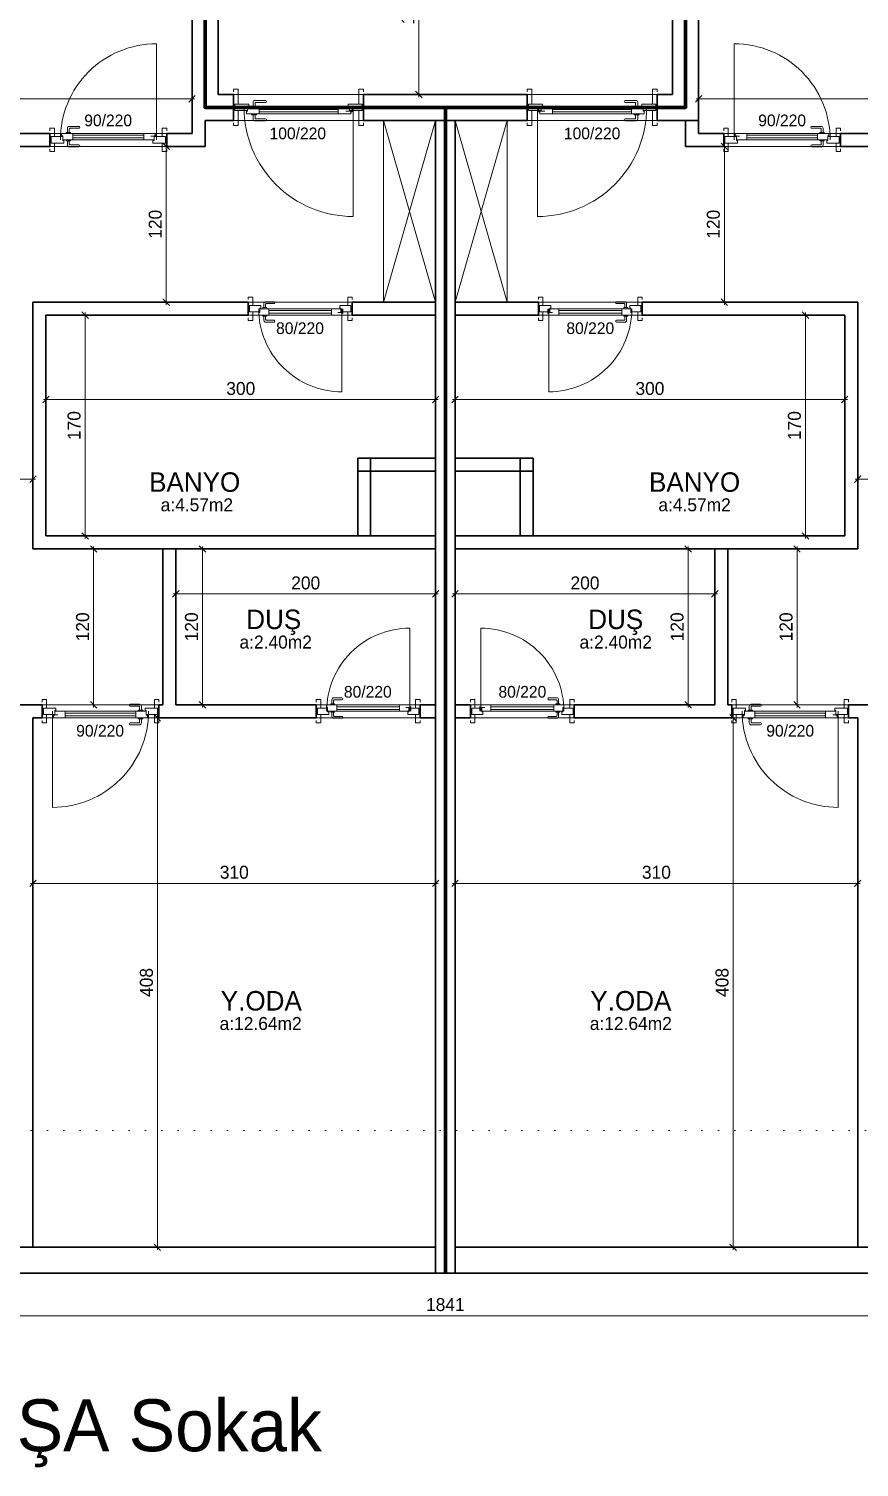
# Model space of a CAD drawing. Header units: centimetres. Extents: x 562865 to 1310255, y -148070 to 32737.
# Drawn here: x 587358 to 587997, y -14548 to -13441 of the extents above; entities that cross this region are included whole.
import ezdxf
from ezdxf.enums import TextEntityAlignment as Align

# ---------------------------------------------------------------- set-up
doc = ezdxf.new("R2010")
doc.units = ezdxf.units.CM
doc.header["$LTSCALE"] = 2.5
doc.linetypes.add('DOT', pattern=[0.25, 0, -0.25])
doc.layers.get('0').update_dxf_attribs({"color": 86})
for name, color, linetype, lineweight in [('ADAKENARI', 18, 'Continuous', 5), ('DUVAR', 4, 'Continuous', 30), ('duvar-kesim', 7, 'Continuous', 0), ('iç ölçü', 106, 'Continuous', 18), ('kapi', 9, 'Continuous', 0), ('kolon', 1, 'Continuous', 53), ('Z_YOL_ADI', 7, 'Continuous', 0)]:
    doc.layers.add(name, color=color, linetype=linetype, lineweight=lineweight)
for name, color, linetype in [('alan', 7, 'Continuous'), ('kapi-yazi', 7, 'Continuous'), ('mahal', 7, 'Continuous')]:
    doc.layers.add(name, color=color, linetype=linetype)
doc.styles.add('PINAR', font='comic.ttf')
doc.dimstyles.new('TEMİZ ÖLÇÜ', dxfattribs={"dimtxt": 10, "dimasz": 5, "dimexe": 1.8, "dimexo": 0.625, "dimgap": 3, "dimtad": 1, "dimdec": 0, "dimrnd": 0.5, "dimzin": 1, "dimdsep": 46, "dimtxsty": 'PINAR', "dimblk": 'OBLIQUE', "dimcen": 0.9, "dimdle": 2, "dimclrd": 256, "dimclre": 256, "dimclrt": 7, "dimadec": 0, "dimazin": 0, "dimtfac": 1, "dimtdec": 0, "dimtofl": 0, "dimtmove": 2, "dimatfit": 2, "dimfxl": 10, "dimfxlon": 1, "dimlwd": -1, "dimlwe": -1, "dimarcsym": 0})

# ---------------------------------------------------------------- blocks, each defined once
blk = doc.blocks.new('WRSETHSRTH')
at = {"layer": 'ADAKENARI', "color": 2, "linetype": 'DOT', "ltscale": 20}
blk.add_lwpolyline([(588489.1, -17682.2), (588489.1, -16724.5), (586868.4, -16724.5), (586868.4, -17682.2)], close=True, dxfattribs=at)
blk = doc.blocks.new('fm-door1')
at = {"linetype": 'Continuous'}
for p, q in [((0, 25), (0, -25)), ((100, 25), (0, 25)), ((80, 32), (80, 0)), ((84, 28), (128, 28)), ((90, 50), (910, 50)), ((90, 50), (90, 30)), ((100, 30), (90, 30)), ((100, 30), (100, -5)), ((100, 30), (100, -5)), ((100, 0), (900, 0)), ((190, 50), (190, 0)), ((810, 50), (810, 0)), ((910, 30), (900, 30)), ((900, 30), (900, -5)), ((900, 25), (1000, 25)), ((910, 50), (910, 30)), ((1000, 25), (1000, -25)), ((110, -25), (0, -25)), ((100, -5), (110, -5)), ((110, -5), (100, -5)), ((110, -5), (110, -25)), ((110, -25), (110, -5)), ((890, -25), (890, -5)), ((890, -5), (900, -5)), ((890, -25), (1000, -25))]:
    blk.add_line(p, q, dxfattribs=at)
at = {"color": 8, "linetype": 'Continuous'}
for p, q in [((190, 35), (810, 35)), ((190, 15), (810, 15))]:
    blk.add_line(p, q, dxfattribs=at)
at = {"linetype": 'Continuous'}
for points in [[(858, 58), (858, 89, 0.414214), (842, 104), (759, 104, 1), (759, 89), (835, 89, -0.414214), (842, 81), (842, 58)], [(858, -8), (858, -39, -0.414214), (842, -54), (759, -54, -1), (759, -39), (835, -39, 0.414214), (842, -31), (842, -8)]]:
    blk.add_lwpolyline(points, format="xyb", dxfattribs=at)
for points in [[(869, 50), (869, 58), (831, 58), (831, 50)], [(869, 0), (869, -8), (831, -8), (831, 0)]]:
    blk.add_lwpolyline(points, dxfattribs=at)
blk.add_circle((84, 32), 4.26, dxfattribs=at)
blk = doc.blocks.new('_Oblique')
at = {"color": 0, "linetype": 'ByBlock', "lineweight": -2}
blk.add_line((-0.5, -0.5), (0.5, 0.5), dxfattribs=at)
blk = doc.blocks.new('*D867')
at = {"layer": 'Defpoints', "color": 0}
for p in [(587873.8, -13467.1), (588474.1, -13467.1), (587873.8, -13494.7)]:
    blk.add_point(p, dxfattribs=at)
at = {"layer": 'iç ölçü'}
for p, q in [((587873.8, -13484.7), (587873.8, -13496.5)), ((588474.1, -13484.7), (588474.1, -13496.5)), ((588476.1, -13494.7), (587871.8, -13494.7))]:
    blk.add_line(p, q, dxfattribs=at)
at = {"layer": 'iç ölçü', "linetype": 'ByBlock', "xscale": 5, "yscale": 5, "zscale": 5, "rotation": 180}
blk.add_blockref('_Oblique', (587873.8, -13494.7), dxfattribs=at)
at = {"layer": 'iç ölçü', "linetype": 'ByBlock', "xscale": 5, "yscale": 5, "zscale": 5}
blk.add_blockref('_Oblique', (588474.1, -13494.7), dxfattribs=at)
at = {"layer": 'iç ölçü', "color": 7, "insert": (588173.9, -13486.2), "char_height": 10, "attachment_point": 5, "style": 'PINAR'}
blk.add_mtext('601', dxfattribs=at)
blk = doc.blocks.new('*D868')
at = {"layer": 'Defpoints', "color": 0}
for p in [(587941.1, -13841.3), (587941.1, -13961.3), (587949.6, -13961.3)]:
    blk.add_point(p, dxfattribs=at)
at = {"layer": 'iç ölçü'}
for p, q in [((587941.7, -13841.3), (587951.4, -13841.3)), ((587949.6, -13839.3), (587949.6, -13963.3)), ((587941.7, -13961.3), (587951.4, -13961.3))]:
    blk.add_line(p, q, dxfattribs=at)
at = {"layer": 'iç ölçü', "linetype": 'ByBlock', "xscale": 5, "yscale": 5, "zscale": 5}
for p, rotation in [((587949.6, -13841.3), 90), ((587949.6, -13961.3), 270)]:
    blk.add_blockref('_Oblique', p, dxfattribs=dict(at, rotation=rotation))
at = {"layer": 'iç ölçü', "color": 7, "insert": (587941.2, -13901.3), "char_height": 10, "attachment_point": 5, "rotation": 90, "style": 'PINAR'}
blk.add_mtext('120', dxfattribs=at)
blk = doc.blocks.new('*D869')
at = {"layer": 'Defpoints', "color": 0}
for p in [(588116.3, -13787.6), (587996.3, -13808.8), (588116.3, -13808.8)]:
    blk.add_point(p, dxfattribs=at)
at = {"layer": 'iç ölçü'}
for p, q in [((587994.3, -13787.6), (588118.3, -13787.6)), ((587996.3, -13797.6), (587996.3, -13785.8)), ((588116.3, -13797.6), (588116.3, -13785.8))]:
    blk.add_line(p, q, dxfattribs=at)
at = {"layer": 'iç ölçü', "linetype": 'ByBlock', "xscale": 5, "yscale": 5, "zscale": 5, "rotation": 180}
blk.add_blockref('_Oblique', (587996.3, -13787.6), dxfattribs=at)
at = {"layer": 'iç ölçü', "linetype": 'ByBlock', "xscale": 5, "yscale": 5, "zscale": 5}
blk.add_blockref('_Oblique', (588116.3, -13787.6), dxfattribs=at)
at = {"layer": 'iç ölçü', "color": 7, "insert": (588056.3, -13779.2), "char_height": 10, "attachment_point": 5, "style": 'PINAR'}
blk.add_mtext('120', dxfattribs=at)
blk = doc.blocks.new('*D877')
at = {"layer": 'Defpoints', "color": 0}
for p in [(587878.4, -13531.3), (587878.4, -13651.3), (587893.6, -13651.3)]:
    blk.add_point(p, dxfattribs=at)
at = {"layer": 'iç ölçü'}
for p, q in [((587883.6, -13531.3), (587895.4, -13531.3)), ((587893.6, -13529.3), (587893.6, -13653.3)), ((587883.6, -13651.3), (587895.4, -13651.3))]:
    blk.add_line(p, q, dxfattribs=at)
at = {"layer": 'iç ölçü', "linetype": 'ByBlock', "xscale": 5, "yscale": 5, "zscale": 5}
for p, rotation in [((587893.6, -13531.3), 90), ((587893.6, -13651.3), 270)]:
    blk.add_blockref('_Oblique', p, dxfattribs=dict(at, rotation=rotation))
at = {"layer": 'iç ölçü', "color": 7, "insert": (587885.2, -13591.3), "char_height": 10, "attachment_point": 5, "rotation": 90, "style": 'PINAR'}
blk.add_mtext('120', dxfattribs=at)
blk = doc.blocks.new('*D878')
at = {"layer": 'Defpoints', "color": 0}
for p in [(587942.5, -13661.3), (587942.5, -13831.3), (587956.1, -13831.3)]:
    blk.add_point(p, dxfattribs=at)
at = {"layer": 'iç ölçü'}
for p, q in [((587946.1, -13661.3), (587957.9, -13661.3)), ((587956.1, -13659.3), (587956.1, -13833.3)), ((587946.1, -13831.3), (587957.9, -13831.3))]:
    blk.add_line(p, q, dxfattribs=at)
at = {"layer": 'iç ölçü', "linetype": 'ByBlock', "xscale": 5, "yscale": 5, "zscale": 5}
for p, rotation in [((587956.1, -13661.3), 90), ((587956.1, -13831.3), 270)]:
    blk.add_blockref('_Oblique', p, dxfattribs=dict(at, rotation=rotation))
at = {"layer": 'iç ölçü', "color": 7, "insert": (587947.6, -13746.3), "char_height": 10, "attachment_point": 5, "rotation": 90, "style": 'PINAR'}
blk.add_mtext('170', dxfattribs=at)
blk = doc.blocks.new('*D879')
at = {"layer": 'Defpoints', "color": 0}
for p in [(587686.3, -13726.2), (587686.3, -13731), (587986.3, -13731)]:
    blk.add_point(p, dxfattribs=at)
at = {"layer": 'iç ölçü'}
for p, q in [((587988.3, -13726.2), (587684.3, -13726.2)), ((587686.3, -13730.4), (587686.3, -13724.4)), ((587986.3, -13730.4), (587986.3, -13724.4))]:
    blk.add_line(p, q, dxfattribs=at)
at = {"layer": 'iç ölçü', "linetype": 'ByBlock', "xscale": 5, "yscale": 5, "zscale": 5, "rotation": 180}
blk.add_blockref('_Oblique', (587686.3, -13726.2), dxfattribs=at)
at = {"layer": 'iç ölçü', "linetype": 'ByBlock', "xscale": 5, "yscale": 5, "zscale": 5}
blk.add_blockref('_Oblique', (587986.3, -13726.2), dxfattribs=at)
at = {"layer": 'iç ölçü', "color": 7, "insert": (587836.3, -13717.8), "char_height": 10, "attachment_point": 5, "style": 'PINAR'}
blk.add_mtext('300', dxfattribs=at)
blk = doc.blocks.new('*D880')
at = {"layer": 'Defpoints', "color": 0}
for p in [(587859.2, -13841.3), (587859.2, -13961.3), (587865.7, -13961.3)]:
    blk.add_point(p, dxfattribs=at)
at = {"layer": 'iç ölçü'}
for p, q in [((587859.8, -13841.3), (587867.5, -13841.3)), ((587865.7, -13839.3), (587865.7, -13963.3)), ((587859.8, -13961.3), (587867.5, -13961.3))]:
    blk.add_line(p, q, dxfattribs=at)
at = {"layer": 'iç ölçü', "linetype": 'ByBlock', "xscale": 5, "yscale": 5, "zscale": 5}
for p, rotation in [((587865.7, -13841.3), 90), ((587865.7, -13961.3), 270)]:
    blk.add_blockref('_Oblique', p, dxfattribs=dict(at, rotation=rotation))
at = {"layer": 'iç ölçü', "color": 7, "insert": (587857.3, -13901.3), "char_height": 10, "attachment_point": 5, "rotation": 90, "style": 'PINAR'}
blk.add_mtext('120', dxfattribs=at)
blk = doc.blocks.new('*D881')
at = {"layer": 'Defpoints', "color": 0}
for p in [(587686.3, -13875.9), (587686.3, -13909.6), (587886.3, -13909.6)]:
    blk.add_point(p, dxfattribs=at)
at = {"layer": 'iç ölçü'}
for p, q in [((587888.3, -13875.9), (587684.3, -13875.9)), ((587686.3, -13885.9), (587686.3, -13874.1)), ((587886.3, -13885.9), (587886.3, -13874.1))]:
    blk.add_line(p, q, dxfattribs=at)
at = {"layer": 'iç ölçü', "linetype": 'ByBlock', "xscale": 5, "yscale": 5, "zscale": 5, "rotation": 180}
blk.add_blockref('_Oblique', (587686.3, -13875.9), dxfattribs=at)
at = {"layer": 'iç ölçü', "linetype": 'ByBlock', "xscale": 5, "yscale": 5, "zscale": 5}
blk.add_blockref('_Oblique', (587886.3, -13875.9), dxfattribs=at)
at = {"layer": 'iç ölçü', "color": 7, "insert": (587786.3, -13867.5), "char_height": 10, "attachment_point": 5, "style": 'PINAR'}
blk.add_mtext('200', dxfattribs=at)
blk = doc.blocks.new('*D882')
at = {"layer": 'Defpoints', "color": 0}
for p in [(587826.8, -13971.3), (587826.8, -14379), (587900.4, -14379)]:
    blk.add_point(p, dxfattribs=at)
at = {"layer": 'iç ölçü'}
for p, q in [((587890.4, -13971.3), (587902.2, -13971.3)), ((587900.4, -13969.3), (587900.4, -14381)), ((587890.4, -14379), (587902.2, -14379))]:
    blk.add_line(p, q, dxfattribs=at)
at = {"layer": 'iç ölçü', "linetype": 'ByBlock', "xscale": 5, "yscale": 5, "zscale": 5}
for p, rotation in [((587900.4, -13971.3), 90), ((587900.4, -14379), 270)]:
    blk.add_blockref('_Oblique', p, dxfattribs=dict(at, rotation=rotation))
at = {"layer": 'iç ölçü', "color": 7, "insert": (587891.9, -14175.1), "char_height": 10, "attachment_point": 5, "rotation": 90, "style": 'PINAR'}
blk.add_mtext('408', dxfattribs=at)
blk = doc.blocks.new('*D883')
at = {"layer": 'Defpoints', "color": 0}
for p in [(587686.3, -14098.8), (587686.3, -14197.3), (587996.3, -14197.3)]:
    blk.add_point(p, dxfattribs=at)
at = {"layer": 'iç ölçü'}
for p, q in [((587998.3, -14098.8), (587684.3, -14098.8)), ((587686.3, -14108.8), (587686.3, -14097)), ((587996.3, -14108.8), (587996.3, -14097))]:
    blk.add_line(p, q, dxfattribs=at)
at = {"layer": 'iç ölçü', "linetype": 'ByBlock', "xscale": 5, "yscale": 5, "zscale": 5, "rotation": 180}
blk.add_blockref('_Oblique', (587686.3, -14098.8), dxfattribs=at)
at = {"layer": 'iç ölçü', "linetype": 'ByBlock', "xscale": 5, "yscale": 5, "zscale": 5}
blk.add_blockref('_Oblique', (587996.3, -14098.8), dxfattribs=at)
at = {"layer": 'iç ölçü', "color": 7, "insert": (587841.3, -14090.3), "char_height": 10, "attachment_point": 5, "style": 'PINAR'}
blk.add_mtext('310', dxfattribs=at)
blk = doc.blocks.new('*D906')
at = {"layer": 'Defpoints', "color": 0}
for p in [(586883.4, -13467.1), (587483.8, -13467.1), (587483.8, -13494.7)]:
    blk.add_point(p, dxfattribs=at)
at = {"layer": 'iç ölçü'}
for p, q in [((586883.4, -13484.7), (586883.4, -13496.5)), ((587483.8, -13484.7), (587483.8, -13496.5)), ((586881.4, -13494.7), (587485.8, -13494.7))]:
    blk.add_line(p, q, dxfattribs=at)
at = {"layer": 'iç ölçü', "linetype": 'ByBlock', "xscale": 5, "yscale": 5, "zscale": 5, "rotation": 180}
blk.add_blockref('_Oblique', (586883.4, -13494.7), dxfattribs=at)
at = {"layer": 'iç ölçü', "linetype": 'ByBlock', "xscale": 5, "yscale": 5, "zscale": 5}
blk.add_blockref('_Oblique', (587483.8, -13494.7), dxfattribs=at)
at = {"layer": 'iç ölçü', "color": 7, "insert": (587183.6, -13486.2), "char_height": 10, "attachment_point": 5, "style": 'PINAR'}
blk.add_mtext('601', dxfattribs=at)
blk = doc.blocks.new('*D907')
at = {"layer": 'Defpoints', "color": 0}
for p in [(587416.4, -13841.3), (587408, -13961.3), (587416.4, -13961.3)]:
    blk.add_point(p, dxfattribs=at)
at = {"layer": 'iç ölçü'}
for p, q in [((587415.8, -13841.3), (587406.2, -13841.3)), ((587408, -13839.3), (587408, -13963.3)), ((587415.8, -13961.3), (587406.2, -13961.3))]:
    blk.add_line(p, q, dxfattribs=at)
at = {"layer": 'iç ölçü', "linetype": 'ByBlock', "xscale": 5, "yscale": 5, "zscale": 5}
for p, rotation in [((587408, -13841.3), 90), ((587408, -13961.3), 270)]:
    blk.add_blockref('_Oblique', p, dxfattribs=dict(at, rotation=rotation))
at = {"layer": 'iç ölçü', "color": 7, "insert": (587399.6, -13901.3), "char_height": 10, "attachment_point": 5, "rotation": 90, "style": 'PINAR'}
blk.add_mtext('120', dxfattribs=at)
blk = doc.blocks.new('*D908')
at = {"layer": 'Defpoints', "color": 0}
for p in [(587241.3, -13787.6), (587241.3, -13808.8), (587361.3, -13808.8)]:
    blk.add_point(p, dxfattribs=at)
at = {"layer": 'iç ölçü'}
for p, q in [((587363.3, -13787.6), (587239.3, -13787.6)), ((587241.3, -13797.6), (587241.3, -13785.8)), ((587361.3, -13797.6), (587361.3, -13785.8))]:
    blk.add_line(p, q, dxfattribs=at)
at = {"layer": 'iç ölçü', "linetype": 'ByBlock', "xscale": 5, "yscale": 5, "zscale": 5, "rotation": 180}
blk.add_blockref('_Oblique', (587241.3, -13787.6), dxfattribs=at)
at = {"layer": 'iç ölçü', "linetype": 'ByBlock', "xscale": 5, "yscale": 5, "zscale": 5}
blk.add_blockref('_Oblique', (587361.3, -13787.6), dxfattribs=at)
at = {"layer": 'iç ölçü', "color": 7, "insert": (587301.3, -13779.2), "char_height": 10, "attachment_point": 5, "style": 'PINAR'}
blk.add_mtext('120', dxfattribs=at)
blk = doc.blocks.new('*D893')
at = {"layer": 'Defpoints', "color": 0}
for p in [(587479.1, -13531.3), (587463.9, -13651.3), (587479.1, -13651.3)]:
    blk.add_point(p, dxfattribs=at)
at = {"layer": 'iç ölçü'}
for p, q in [((587473.9, -13531.3), (587462.1, -13531.3)), ((587463.9, -13529.3), (587463.9, -13653.3)), ((587473.9, -13651.3), (587462.1, -13651.3))]:
    blk.add_line(p, q, dxfattribs=at)
at = {"layer": 'iç ölçü', "linetype": 'ByBlock', "xscale": 5, "yscale": 5, "zscale": 5}
for p, rotation in [((587463.9, -13531.3), 90), ((587463.9, -13651.3), 270)]:
    blk.add_blockref('_Oblique', p, dxfattribs=dict(at, rotation=rotation))
at = {"layer": 'iç ölçü', "color": 7, "insert": (587455.5, -13591.3), "char_height": 10, "attachment_point": 5, "rotation": 90, "style": 'PINAR'}
blk.add_mtext('120', dxfattribs=at)
blk = doc.blocks.new('*D894')
at = {"layer": 'Defpoints', "color": 0}
for p in [(587415.1, -13661.3), (587401.5, -13831.3), (587415.1, -13831.3)]:
    blk.add_point(p, dxfattribs=at)
at = {"layer": 'iç ölçü'}
for p, q in [((587411.5, -13661.3), (587399.7, -13661.3)), ((587401.5, -13659.3), (587401.5, -13833.3)), ((587411.5, -13831.3), (587399.7, -13831.3))]:
    blk.add_line(p, q, dxfattribs=at)
at = {"layer": 'iç ölçü', "linetype": 'ByBlock', "xscale": 5, "yscale": 5, "zscale": 5}
for p, rotation in [((587401.5, -13661.3), 90), ((587401.5, -13831.3), 270)]:
    blk.add_blockref('_Oblique', p, dxfattribs=dict(at, rotation=rotation))
at = {"layer": 'iç ölçü', "color": 7, "insert": (587393, -13746.3), "char_height": 10, "attachment_point": 5, "rotation": 90, "style": 'PINAR'}
blk.add_mtext('170', dxfattribs=at)
blk = doc.blocks.new('*D895')
at = {"layer": 'Defpoints', "color": 0}
for p in [(587371.3, -13731), (587671.3, -13726.2), (587671.3, -13731)]:
    blk.add_point(p, dxfattribs=at)
at = {"layer": 'iç ölçü'}
for p, q in [((587369.3, -13726.2), (587673.3, -13726.2)), ((587371.3, -13730.4), (587371.3, -13724.4)), ((587671.3, -13730.4), (587671.3, -13724.4))]:
    blk.add_line(p, q, dxfattribs=at)
at = {"layer": 'iç ölçü', "linetype": 'ByBlock', "xscale": 5, "yscale": 5, "zscale": 5, "rotation": 180}
blk.add_blockref('_Oblique', (587371.3, -13726.2), dxfattribs=at)
at = {"layer": 'iç ölçü', "linetype": 'ByBlock', "xscale": 5, "yscale": 5, "zscale": 5}
blk.add_blockref('_Oblique', (587671.3, -13726.2), dxfattribs=at)
at = {"layer": 'iç ölçü', "color": 7, "insert": (587521.3, -13717.8), "char_height": 10, "attachment_point": 5, "style": 'PINAR'}
blk.add_mtext('300', dxfattribs=at)
blk = doc.blocks.new('*D896')
at = {"layer": 'Defpoints', "color": 0}
for p in [(587498.3, -13841.3), (587491.8, -13961.3), (587498.3, -13961.3)]:
    blk.add_point(p, dxfattribs=at)
at = {"layer": 'iç ölçü'}
for p, q in [((587497.7, -13841.3), (587490, -13841.3)), ((587491.8, -13839.3), (587491.8, -13963.3)), ((587497.7, -13961.3), (587490, -13961.3))]:
    blk.add_line(p, q, dxfattribs=at)
at = {"layer": 'iç ölçü', "linetype": 'ByBlock', "xscale": 5, "yscale": 5, "zscale": 5}
for p, rotation in [((587491.8, -13841.3), 90), ((587491.8, -13961.3), 270)]:
    blk.add_blockref('_Oblique', p, dxfattribs=dict(at, rotation=rotation))
at = {"layer": 'iç ölçü', "color": 7, "insert": (587483.4, -13901.3), "char_height": 10, "attachment_point": 5, "rotation": 90, "style": 'PINAR'}
blk.add_mtext('120', dxfattribs=at)
blk = doc.blocks.new('*D897')
at = {"layer": 'Defpoints', "color": 0}
for p in [(587671.3, -13875.9), (587471.3, -13909.6), (587671.3, -13909.6)]:
    blk.add_point(p, dxfattribs=at)
at = {"layer": 'iç ölçü'}
for p, q in [((587469.3, -13875.9), (587673.3, -13875.9)), ((587471.3, -13885.9), (587471.3, -13874.1)), ((587671.3, -13885.9), (587671.3, -13874.1))]:
    blk.add_line(p, q, dxfattribs=at)
at = {"layer": 'iç ölçü', "linetype": 'ByBlock', "xscale": 5, "yscale": 5, "zscale": 5, "rotation": 180}
blk.add_blockref('_Oblique', (587471.3, -13875.9), dxfattribs=at)
at = {"layer": 'iç ölçü', "linetype": 'ByBlock', "xscale": 5, "yscale": 5, "zscale": 5}
blk.add_blockref('_Oblique', (587671.3, -13875.9), dxfattribs=at)
at = {"layer": 'iç ölçü', "color": 7, "insert": (587571.3, -13867.5), "char_height": 10, "attachment_point": 5, "style": 'PINAR'}
blk.add_mtext('200', dxfattribs=at)
blk = doc.blocks.new('*D898')
at = {"layer": 'Defpoints', "color": 0}
for p in [(587530.7, -13971.3), (587457.1, -14379), (587530.7, -14379)]:
    blk.add_point(p, dxfattribs=at)
at = {"layer": 'iç ölçü'}
for p, q in [((587467.1, -13971.3), (587455.3, -13971.3)), ((587457.1, -13969.3), (587457.1, -14381)), ((587467.1, -14379), (587455.3, -14379))]:
    blk.add_line(p, q, dxfattribs=at)
at = {"layer": 'iç ölçü', "linetype": 'ByBlock', "xscale": 5, "yscale": 5, "zscale": 5}
for p, rotation in [((587457.1, -13971.3), 90), ((587457.1, -14379), 270)]:
    blk.add_blockref('_Oblique', p, dxfattribs=dict(at, rotation=rotation))
at = {"layer": 'iç ölçü', "color": 7, "insert": (587448.7, -14175.1), "char_height": 10, "attachment_point": 5, "rotation": 90, "style": 'PINAR'}
blk.add_mtext('408', dxfattribs=at)
blk = doc.blocks.new('*D899')
at = {"layer": 'Defpoints', "color": 0}
for p in [(587671.3, -14098.8), (587361.3, -14197.3), (587671.3, -14197.3)]:
    blk.add_point(p, dxfattribs=at)
at = {"layer": 'iç ölçü'}
for p, q in [((587359.3, -14098.8), (587673.3, -14098.8)), ((587361.3, -14108.8), (587361.3, -14097)), ((587671.3, -14108.8), (587671.3, -14097))]:
    blk.add_line(p, q, dxfattribs=at)
at = {"layer": 'iç ölçü', "linetype": 'ByBlock', "xscale": 5, "yscale": 5, "zscale": 5, "rotation": 180}
blk.add_blockref('_Oblique', (587361.3, -14098.8), dxfattribs=at)
at = {"layer": 'iç ölçü', "linetype": 'ByBlock', "xscale": 5, "yscale": 5, "zscale": 5}
blk.add_blockref('_Oblique', (587671.3, -14098.8), dxfattribs=at)
at = {"layer": 'iç ölçü', "color": 7, "insert": (587516.3, -14090.3), "char_height": 10, "attachment_point": 5, "style": 'PINAR'}
blk.add_mtext('310', dxfattribs=at)
blk = doc.blocks.new('*D930')
at = {"layer": 'Defpoints', "color": 0}
for p in [(587634.9, -13361.3), (587634.9, -13491.3), (587658.4, -13491.3)]:
    blk.add_point(p, dxfattribs=at)
at = {"layer": 'iç ölçü'}
for p, q in [((587648.4, -13361.3), (587660.2, -13361.3)), ((587658.4, -13359.3), (587658.4, -13493.3)), ((587648.4, -13491.3), (587660.2, -13491.3))]:
    blk.add_line(p, q, dxfattribs=at)
at = {"layer": 'iç ölçü', "linetype": 'ByBlock', "xscale": 5, "yscale": 5, "zscale": 5}
for p, rotation in [((587658.4, -13361.3), 90), ((587658.4, -13491.3), 270)]:
    blk.add_blockref('_Oblique', p, dxfattribs=dict(at, rotation=rotation))
at = {"layer": 'iç ölçü', "color": 7, "insert": (587650, -13426.3), "char_height": 10, "attachment_point": 5, "rotation": 90, "style": 'PINAR'}
blk.add_mtext('130', dxfattribs=at)
blk = doc.blocks.new('*D938')
at = {"layer": 'Defpoints', "color": 0}
for p in [(586758.4, -14399), (588599.1, -14399), (586758.4, -14431.7)]:
    blk.add_point(p, dxfattribs=at)
at = {"layer": 'iç ölçü'}
for p, q in [((588601.1, -14431.7), (586756.4, -14431.7)), ((586758.4, -14421.7), (586758.4, -14433.5)), ((588599.1, -14421.7), (588599.1, -14433.5))]:
    blk.add_line(p, q, dxfattribs=at)
at = {"layer": 'iç ölçü', "linetype": 'ByBlock', "xscale": 5, "yscale": 5, "zscale": 5, "rotation": 180}
blk.add_blockref('_Oblique', (586758.4, -14431.7), dxfattribs=at)
at = {"layer": 'iç ölçü', "linetype": 'ByBlock', "xscale": 5, "yscale": 5, "zscale": 5}
blk.add_blockref('_Oblique', (588599.1, -14431.7), dxfattribs=at)
at = {"layer": 'iç ölçü', "color": 7, "lineweight": 120, "insert": (587678.8, -14423.2), "char_height": 10, "attachment_point": 5, "style": 'PINAR'}
blk.add_mtext('1841', dxfattribs=at)

msp = doc.modelspace()

# ---------------------------------------------------------------- linework, layer by layer
at = {"layer": 'DUVAR'}
for p, q in [((587873.8, -13323.3), (587873.8, -13511.3)), ((587483.8, -13361.3), (587483.8, -13511.3)), ((587503.8, -13361.3), (587503.8, -13491.3)), ((587853.8, -13420.3), (587853.8, -13491.3)), ((587503.8, -13491.3), (587515.8, -13491.3)), ((587515.8, -13491.3), (587503.8, -13491.3)), ((587515.8, -13491.3), (587515.8, -13511.3)), ((587741.8, -13491.3), (587615.8, -13491.3)), ((587615.8, -13491.3), (587615.8, -13511.3)), ((587741.8, -13491.3), (587741.8, -13511.3)), ((587853.8, -13491.3), (587841.8, -13491.3)), ((587841.8, -13491.3), (587841.8, -13511.3)), ((587483.8, -13511.3), (587483.8, -13521.3)), ((587493.8, -13511.3), (587515.8, -13511.3)), ((587493.8, -13511.3), (587493.8, -13531.3)), ((587515.8, -13511.3), (587493.8, -13511.3)), ((587741.8, -13511.3), (587615.8, -13511.3)), ((587671.3, -14399), (587671.3, -13511.3)), ((587671.3, -14399), (587671.3, -13511.3)), ((587686.3, -14399), (587686.3, -13511.3)), ((587686.3, -14399), (587686.3, -13511.3)), ((587873.8, -13511.3), (587841.8, -13511.3)), ((587863.8, -13511.3), (587863.8, -13531.3)), ((587873.8, -13511.3), (587873.8, -13521.3)), ((587374.4, -13521.3), (586883.4, -13521.3)), ((587374.4, -13531.3), (587374.4, -13521.3)), ((587483.8, -13521.3), (587464.4, -13521.3)), ((587464.4, -13531.3), (587464.4, -13521.3)), ((587873.8, -13521.3), (587893.1, -13521.3)), ((587893.1, -13531.3), (587893.1, -13521.3)), ((587983.1, -13521.3), (588474.1, -13521.3)), ((587983.1, -13531.3), (587983.1, -13521.3)), ((587374.4, -13531.3), (586862.7, -13531.3)), ((587493.8, -13531.3), (587464.4, -13531.3)), ((587863.8, -13531.3), (587893.1, -13531.3)), ((587983.1, -13531.3), (588494.9, -13531.3)), ((587361.3, -13651.3), (587527.1, -13651.3)), ((587361.3, -13651.3), (587361.3, -13841.3)), ((587527.1, -13651.3), (587527.1, -13661.3)), ((587607.1, -13651.3), (587671.3, -13651.3)), ((587607.1, -13651.3), (587607.1, -13661.3)), ((587750.4, -13651.3), (587686.3, -13651.3)), ((587750.4, -13651.3), (587750.4, -13661.3)), ((587996.3, -13651.3), (587830.4, -13651.3)), ((587830.4, -13651.3), (587830.4, -13661.3)), ((587996.3, -13651.3), (587996.3, -13841.3)), ((587371.3, -13661.3), (587527.1, -13661.3)), ((587371.3, -13661.3), (587371.3, -13831.3)), ((587607.1, -13661.3), (587671.3, -13661.3)), ((587750.4, -13661.3), (587686.3, -13661.3)), ((587986.3, -13661.3), (587830.4, -13661.3)), ((587986.3, -13661.3), (587986.3, -13831.3)), ((587611.3, -13831.3), (587611.3, -13771.3)), ((587671.3, -13771.3), (587611.3, -13771.3)), ((587621.3, -13831.3), (587621.3, -13771.3)), ((587686.3, -13771.3), (587746.3, -13771.3)), ((587736.3, -13831.3), (587736.3, -13771.3)), ((587746.3, -13831.3), (587746.3, -13771.3)), ((587671.3, -13781.3), (587611.3, -13781.3)), ((587686.3, -13781.3), (587746.3, -13781.3)), ((587671.3, -13831.3), (587371.3, -13831.3)), ((587686.3, -13831.3), (587986.3, -13831.3)), ((587671.3, -13841.3), (587361.3, -13841.3)), ((587461.3, -13961.3), (587461.3, -13841.3)), ((587471.3, -13961.3), (587471.3, -13841.3)), ((587686.3, -13841.3), (587996.3, -13841.3)), ((587886.3, -13961.3), (587886.3, -13841.3)), ((587896.3, -13961.3), (587896.3, -13841.3)), ((587344.6, -13961.3), (587368.3, -13961.3)), ((587368.3, -13961.3), (587368.3, -13971.3)), ((587458.3, -13961.3), (587461.3, -13961.3)), ((587458.3, -13961.3), (587458.3, -13971.3)), ((587471.3, -13961.3), (587579.4, -13961.3)), ((587579.4, -13971.3), (587579.4, -13961.3)), ((587659.4, -13961.3), (587671.3, -13961.3)), ((587659.4, -13971.3), (587659.4, -13961.3)), ((587698.1, -13961.3), (587686.3, -13961.3)), ((587698.1, -13971.3), (587698.1, -13961.3)), ((587778.1, -13971.3), (587778.1, -13961.3)), ((587886.3, -13961.3), (587778.1, -13961.3)), ((587899.3, -13961.3), (587896.3, -13961.3)), ((587899.3, -13961.3), (587899.3, -13971.3)), ((588013, -13961.3), (587989.3, -13961.3)), ((587989.3, -13961.3), (587989.3, -13971.3)), ((587361.3, -13971.3), (587368.3, -13971.3)), ((587361.3, -14379), (587361.3, -13971.3)), ((587458.3, -13971.3), (587579.4, -13971.3)), ((587659.4, -13971.3), (587671.3, -13971.3)), ((587698.1, -13971.3), (587686.3, -13971.3)), ((587899.3, -13971.3), (587778.1, -13971.3)), ((587996.3, -13971.3), (587989.3, -13971.3)), ((587996.3, -14379), (587996.3, -13971.3)), ((586928.4, -14379), (587671.3, -14379)), ((587671.3, -14379), (586928.4, -14379)), ((587686.3, -14379), (588444.1, -14379)), ((586758.4, -14399), (588599.1, -14399))]:
    msp.add_line(p, q, dxfattribs=at)
at = {"layer": 'duvar-kesim'}
for p, q in [((587615.8, -13491.3), (587515.8, -13491.3)), ((587741.8, -13491.3), (587841.8, -13491.3)), ((587615.8, -13511.3), (587515.8, -13511.3)), ((587741.8, -13511.3), (587841.8, -13511.3)), ((587464.4, -13521.3), (587374.4, -13521.3)), ((587893.1, -13521.3), (587983.1, -13521.3)), ((587464.4, -13531.3), (587374.4, -13531.3)), ((587893.1, -13531.3), (587983.1, -13531.3)), ((587607.1, -13651.3), (587527.1, -13651.3)), ((587750.4, -13651.3), (587830.4, -13651.3)), ((587607.1, -13661.3), (587527.1, -13661.3)), ((587750.4, -13661.3), (587830.4, -13661.3)), ((587368.3, -13961.3), (587458.3, -13961.3)), ((587659.4, -13961.3), (587579.4, -13961.3)), ((587698.1, -13961.3), (587778.1, -13961.3)), ((587989.3, -13961.3), (587899.3, -13961.3)), ((587368.3, -13971.3), (587458.3, -13971.3)), ((587659.4, -13971.3), (587579.4, -13971.3)), ((587698.1, -13971.3), (587778.1, -13971.3)), ((587989.3, -13971.3), (587899.3, -13971.3))]:
    msp.add_line(p, q, dxfattribs=at)
at = {"layer": 'iç ölçü'}
for p, q in [((587631.3, -13651.3), (587631.3, -13511.3)), ((587631.3, -13651.3), (587671.3, -13511.3)), ((587631.3, -13511.3), (587671.3, -13651.3)), ((587726.3, -13651.3), (587686.3, -13511.3)), ((587726.3, -13511.3), (587686.3, -13651.3)), ((587726.3, -13651.3), (587726.3, -13511.3))]:
    msp.add_line(p, q, dxfattribs=at)
at = {"layer": 'kapi'}
for points in [[(587456.4, -13526.3), (587456.4, -13452.3, 0.414214), (587382.4, -13526.3, 0.414214)], [(587901.1, -13526.3), (587901.1, -13452.3, -0.414214), (587975.1, -13526.3, -0.414214)], [(587607.8, -13501.3), (587607.8, -13585.3, -0.414214), (587523.8, -13501.3, -0.414214)], [(587749.8, -13501.3), (587749.8, -13585.3, 0.414214), (587833.8, -13501.3, 0.414214)], [(587599.1, -13656.3), (587599.1, -13720.3, -0.414214), (587535.1, -13656.3, -0.414214)], [(587758.4, -13656.3), (587758.4, -13720.3, 0.414214), (587822.4, -13656.3, 0.414214)], [(587651.4, -13966.3), (587651.4, -13902.3, 0.414214), (587587.4, -13966.3, 0.414214)], [(587706.1, -13966.3), (587706.1, -13902.3, -0.414214), (587770.1, -13966.3, -0.414214)], [(587376.3, -13966.3), (587376.3, -14040.3, 0.414214), (587450.3, -13966.3, 0.414214)], [(587981.3, -13966.3), (587981.3, -14040.3, -0.414214), (587907.3, -13966.3, -0.414214)]]:
    msp.add_lwpolyline(points, format="xyb", dxfattribs=at)
for points in [[(587515.8, -13489.3), (587515.8, -13487.3), (587519.3, -13487.3), (587519.3, -13498.8)], [(587615.8, -13489.3), (587615.8, -13487.3), (587612.3, -13487.3), (587612.3, -13498.8)], [(587741.8, -13489.3), (587741.8, -13487.3), (587745.3, -13487.3), (587745.3, -13498.8)], [(587841.8, -13489.3), (587841.8, -13487.3), (587838.3, -13487.3), (587838.3, -13498.8)], [(587515.8, -13513.3), (587515.8, -13515.3), (587519.3, -13515.3), (587519.3, -13503.8)], [(587615.8, -13513.3), (587615.8, -13515.3), (587612.3, -13515.3), (587612.3, -13503.8)], [(587741.8, -13513.3), (587741.8, -13515.3), (587745.3, -13515.3), (587745.3, -13503.8)], [(587841.8, -13513.3), (587841.8, -13515.3), (587838.3, -13515.3), (587838.3, -13503.8)], [(587374.4, -13519.3), (587374.4, -13517.3), (587377.9, -13517.3), (587377.9, -13523.8)], [(587464.4, -13519.3), (587464.4, -13517.3), (587460.9, -13517.3), (587460.9, -13523.8)], [(587893.1, -13519.3), (587893.1, -13517.3), (587896.6, -13517.3), (587896.6, -13523.8)], [(587983.1, -13519.3), (587983.1, -13517.3), (587979.6, -13517.3), (587979.6, -13523.8)], [(587374.4, -13533.3), (587374.4, -13535.3), (587377.9, -13535.3), (587377.9, -13528.8)], [(587464.4, -13533.3), (587464.4, -13535.3), (587460.9, -13535.3), (587460.9, -13528.8)], [(587893.1, -13533.3), (587893.1, -13535.3), (587896.6, -13535.3), (587896.6, -13528.8)], [(587983.1, -13533.3), (587983.1, -13535.3), (587979.6, -13535.3), (587979.6, -13528.8)], [(587527.1, -13649.3), (587527.1, -13647.3), (587530.6, -13647.3), (587530.6, -13653.8)], [(587607.1, -13649.3), (587607.1, -13647.3), (587603.6, -13647.3), (587603.6, -13653.8)], [(587750.4, -13649.3), (587750.4, -13647.3), (587753.9, -13647.3), (587753.9, -13653.8)], [(587830.4, -13649.3), (587830.4, -13647.3), (587826.9, -13647.3), (587826.9, -13653.8)], [(587527.1, -13663.3), (587527.1, -13665.3), (587530.6, -13665.3), (587530.6, -13658.8)], [(587607.1, -13663.3), (587607.1, -13665.3), (587603.6, -13665.3), (587603.6, -13658.8)], [(587750.4, -13663.3), (587750.4, -13665.3), (587753.9, -13665.3), (587753.9, -13658.8)], [(587830.4, -13663.3), (587830.4, -13665.3), (587826.9, -13665.3), (587826.9, -13658.8)], [(587368.3, -13959.3), (587368.3, -13957.3), (587371.8, -13957.3), (587371.8, -13963.8)], [(587458.3, -13959.3), (587458.3, -13957.3), (587454.8, -13957.3), (587454.8, -13963.8)], [(587579.4, -13959.3), (587579.4, -13957.3), (587582.9, -13957.3), (587582.9, -13963.8)], [(587659.4, -13959.3), (587659.4, -13957.3), (587655.9, -13957.3), (587655.9, -13963.8)], [(587698.1, -13959.3), (587698.1, -13957.3), (587701.6, -13957.3), (587701.6, -13963.8)], [(587778.1, -13959.3), (587778.1, -13957.3), (587774.6, -13957.3), (587774.6, -13963.8)], [(587899.3, -13959.3), (587899.3, -13957.3), (587902.8, -13957.3), (587902.8, -13963.8)], [(587989.3, -13959.3), (587989.3, -13957.3), (587985.8, -13957.3), (587985.8, -13963.8)], [(587368.3, -13973.3), (587368.3, -13975.3), (587371.8, -13975.3), (587371.8, -13968.8)], [(587458.3, -13973.3), (587458.3, -13975.3), (587454.8, -13975.3), (587454.8, -13968.8)], [(587579.4, -13973.3), (587579.4, -13975.3), (587582.9, -13975.3), (587582.9, -13968.8)], [(587659.4, -13973.3), (587659.4, -13975.3), (587655.9, -13975.3), (587655.9, -13968.8)], [(587698.1, -13973.3), (587698.1, -13975.3), (587701.6, -13975.3), (587701.6, -13968.8)], [(587778.1, -13973.3), (587778.1, -13975.3), (587774.6, -13975.3), (587774.6, -13968.8)], [(587899.3, -13973.3), (587899.3, -13975.3), (587902.8, -13975.3), (587902.8, -13968.8)], [(587989.3, -13973.3), (587989.3, -13975.3), (587985.8, -13975.3), (587985.8, -13968.8)]]:
    msp.add_lwpolyline(points, dxfattribs=at)
at = {"layer": 'kolon', "color": 6, "lineweight": 120}
msp.add_line((587678.8, -14399), (587678.8, -13501.3), dxfattribs=at)
msp.add_lwpolyline([(587493.8, -12256.3), (587863.8, -12256.3), (587863.8, -13501.3), (587493.8, -13501.3)], close=True, dxfattribs=at)

# ---------------------------------------------------------------- block references
at = {"layer": 'iç ölçü'}
msp.add_blockref('WRSETHSRTH', (0, 3393.2), dxfattribs=at)
at = {"layer": 'kapi'}
for p, xscale, yscale, zscale in [((587614.8, -13501.3), -0.09799999999813735, -0.1, 0.098), ((587742.8, -13501.3), 0.098, -0.1, 0.098), ((587463.4, -13526.3), -0.08799999998882413, 0.1, 0.08800000000000001), ((587894.1, -13526.3), 0.08800000000000001, 0.1, 0.08800000000000001), ((587606.1, -13656.3), -0.0779999999795109, -0.1, 0.07800000000000001), ((587751.4, -13656.3), 0.07800000000000001, -0.1, 0.07800000000000001), ((587658.4, -13966.3), -0.0779999999795109, 0.1, 0.07800000000000001), ((587699.1, -13966.3), 0.07800000000000001, 0.1, 0.07800000000000001)]:
    msp.add_blockref('fm-door1', p, dxfattribs=dict(at, xscale=xscale, yscale=yscale, zscale=zscale))
at = {"layer": 'kapi', "yscale": 0.1, "zscale": 0.08800000000000001, "rotation": 180}
for p, xscale in [((587369.3, -13966.3), -0.08799999998882413), ((587988.3, -13966.3), 0.08800000000000001)]:
    msp.add_blockref('fm-door1', p, dxfattribs=dict(at, xscale=xscale))

# ---------------------------------------------------------------- texts
at = {"layer": 'alan', "style": 'PINAR'}
for s, p in [('a:4.57m2', (587487.5, -13812.3)), ('a:4.57m2', (587870.7, -13812.3)), ('a:2.40m2', (587548.2, -13918)), ('a:2.40m2', (587810, -13918)), ('a:12.64m2', (587536.6, -14211.7)), ('a:12.64m2', (587821.6, -14211.7))]:
    msp.add_text(s, height=10, dxfattribs=at).set_placement(p, align=Align.CENTER)
at = {"layer": 'kapi-yazi', "style": 'PINAR'}
for s, p in [('90/220', (587419.2, -13511.3)), ('90/220', (587938.1, -13511.3)), ('100/220', (587565.2, -13521.3)), ('100/220', (587791.8, -13521.3)), ('80/220', (587566.9, -13671.3)), ('80/220', (587790.4, -13671.3)), ('80/220', (587619.1, -13951.3)), ('80/220', (587738.1, -13951.3))]:
    msp.add_text(s, height=9, dxfattribs=at).set_placement(p, align=Align.MIDDLE_CENTER)
for rotation, p in [(360, (587413, -13981.3)), (0, (587944.3, -13981.3))]:
    msp.add_text('90/220', height=9, rotation=rotation, dxfattribs=at).set_placement(p, align=Align.MIDDLE_CENTER)
at = {"layer": 'mahal', "style": 'PINAR'}
for s, p in [('BANYO', (587485.8, -13797.3)), ('BANYO', (587870.7, -13797.3)), ('DUŞ', (587546.7, -13903)), ('DUŞ', (587810, -13903)), ('Y.ODA', (587537.1, -14196.7)), ('Y.ODA', (587821.6, -14196.7))]:
    msp.add_text(s, height=15, dxfattribs=at).set_placement(p, align=Align.CENTER)
at = {"layer": 'Z_YOL_ADI', "style": 'PINAR'}
msp.add_text('HAYDAR PAŞA Sokak', height=40, dxfattribs=at).set_placement((587039.7, -14536.1))

# ---------------------------------------------------------------- dimensions: what is measured, and where the dimension line sits
at = {"layer": 'iç ölçü'}
for base, p1, p2, angle, picture, middle in [((587658.4, -13491.3), (587634.9, -13361.3), (587634.9, -13491.3), 90, '*D930', (587650, -13426.3)), ((587483.8, -13494.7), (586883.4, -13467.1), (587483.8, -13467.1), 180, '*D906', (587183.6, -13486.2)), ((587463.9, -13651.3), (587479.1, -13531.3), (587479.1, -13651.3), 90, '*D893', (587455.5, -13591.3)), ((587893.6, -13651.3), (587878.4, -13531.3), (587878.4, -13651.3), 90, '*D877', (587885.2, -13591.3)), ((587401.5, -13831.3), (587415.1, -13661.3), (587415.1, -13831.3), 90, '*D894', (587393, -13746.3)), ((587956.1, -13831.3), (587942.5, -13661.3), (587942.5, -13831.3), 90, '*D878', (587947.6, -13746.3)), ((587671.3, -13726.2), (587371.3, -13731), (587671.3, -13731), 180, '*D895', (587521.3, -13717.8)), ((587241.3, -13787.6), (587361.3, -13808.8), (587241.3, -13808.8), 180, '*D908', (587301.3, -13779.2)), ((587408, -13961.3), (587416.4, -13841.3), (587416.4, -13961.3), 90, '*D907', (587399.6, -13901.3)), ((587491.8, -13961.3), (587498.3, -13841.3), (587498.3, -13961.3), 90, '*D896', (587483.4, -13901.3)), ((587865.7, -13961.3), (587859.2, -13841.3), (587859.2, -13961.3), 90, '*D880', (587857.3, -13901.3)), ((587949.6, -13961.3), (587941.1, -13841.3), (587941.1, -13961.3), 90, '*D868', (587941.2, -13901.3)), ((587671.3, -13875.9), (587471.3, -13909.6), (587671.3, -13909.6), 180, '*D897', (587571.3, -13867.5)), ((587457.1, -14379), (587530.7, -13971.3), (587530.7, -14379), 90, '*D898', (587448.7, -14175.1)), ((587900.4, -14379), (587826.8, -13971.3), (587826.8, -14379), 90, '*D882', (587891.9, -14175.1)), ((587671.3, -14098.8), (587361.3, -14197.3), (587671.3, -14197.3), 180, '*D899', (587516.3, -14090.3))]:
    dim = msp.add_linear_dim(base=base, p1=p1, p2=p2, angle=angle, dimstyle='TEMİZ ÖLÇÜ', override={"dimarcsym": 1}, dxfattribs=at)
    dim.commit()
    dim.dimension.update_dxf_attribs({"geometry": picture, "text_midpoint": middle})
for base, p1, p2, picture, middle in [((587873.8, -13494.7), (588474.1, -13467.1), (587873.8, -13467.1), '*D867', (588173.9, -13486.2)), ((587686.3, -13726.2), (587986.3, -13731), (587686.3, -13731), '*D879', (587836.3, -13717.8)), ((588116.3, -13787.6), (587996.3, -13808.8), (588116.3, -13808.8), '*D869', (588056.3, -13779.2)), ((587686.3, -13875.9), (587886.3, -13909.6), (587686.3, -13909.6), '*D881', (587786.3, -13867.5)), ((587686.3, -14098.8), (587996.3, -14197.3), (587686.3, -14197.3), '*D883', (587841.3, -14090.3))]:
    dim = msp.add_linear_dim(base=base, p1=p1, p2=p2, dimstyle='TEMİZ ÖLÇÜ', override={"dimarcsym": 1}, dxfattribs=at)
    dim.commit()
    dim.dimension.update_dxf_attribs({"geometry": picture, "text_midpoint": middle})
at = {"layer": 'iç ölçü', "color": 6, "lineweight": 120}
dim = msp.add_linear_dim(base=(586758.4, -14431.7), p1=(588599.1, -14399), p2=(586758.4, -14399), dimstyle='TEMİZ ÖLÇÜ', override={"dimarcsym": 1}, dxfattribs=at)
dim.commit()
dim.dimension.update_dxf_attribs({"geometry": '*D938', "text_midpoint": (587678.8, -14423.2)})

doc.saveas('drawing.dxf')
